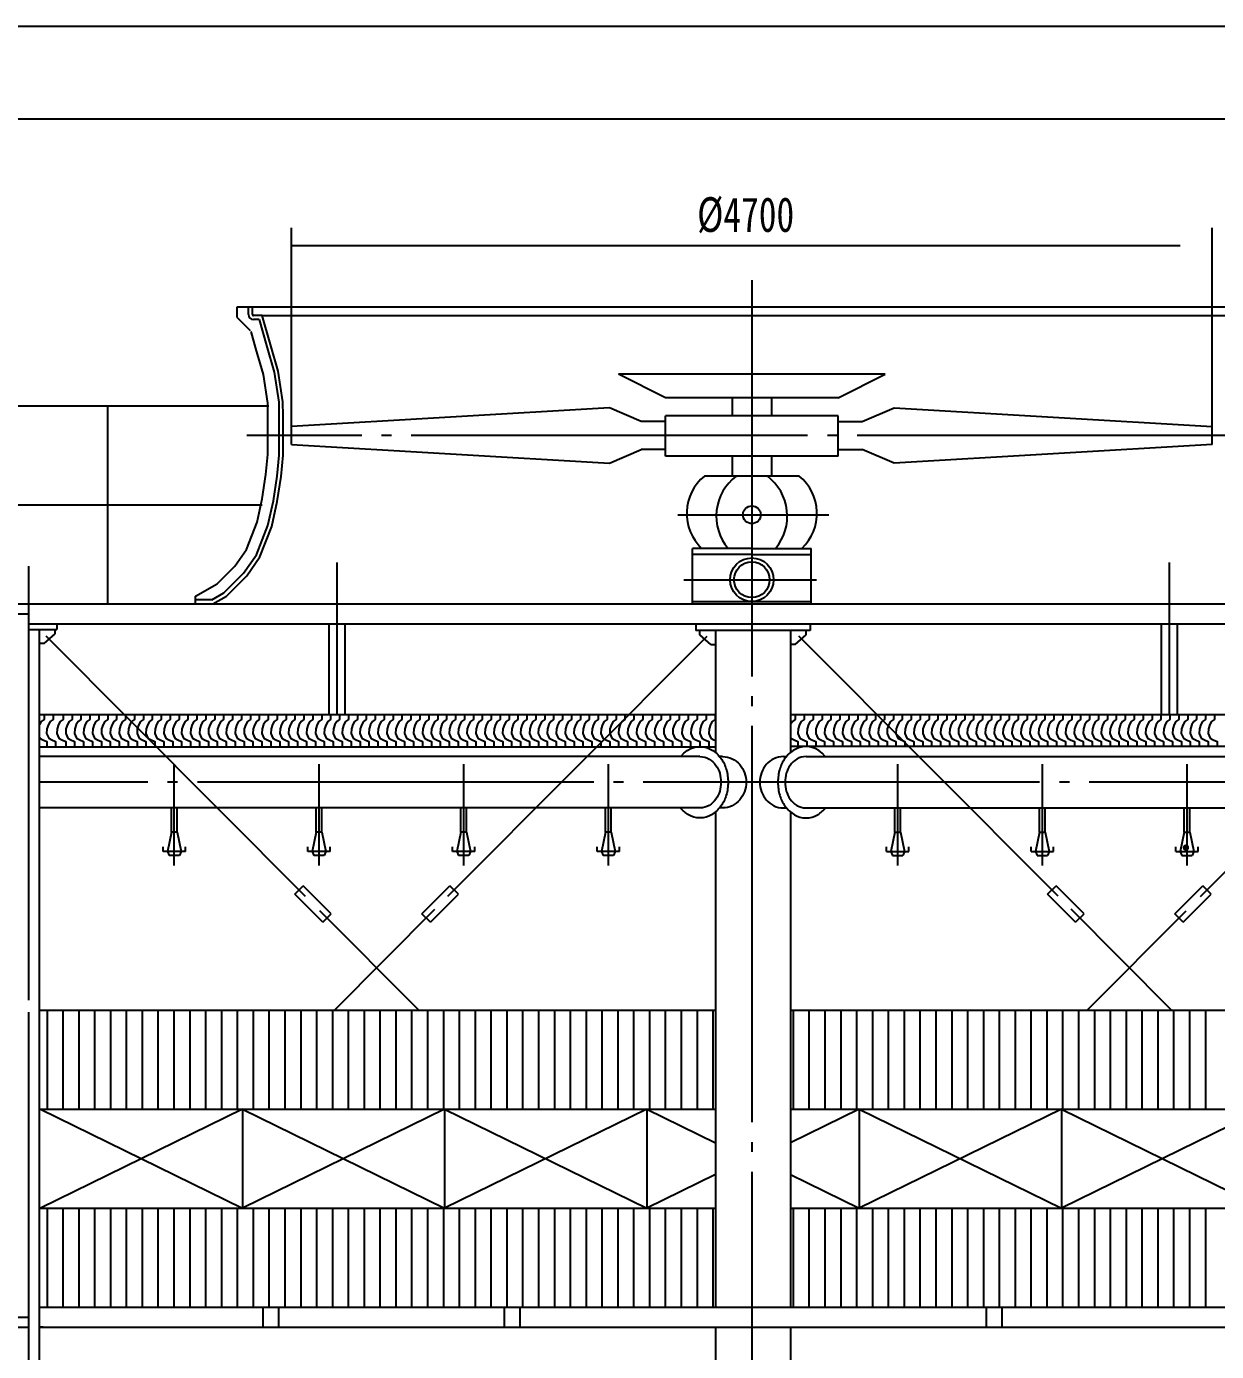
# Model space of a CAD drawing. Extents: x 49189 to 130763, y 0 to 27754.
# Drawn here: x 102173 to 108178, y 21067 to 27754 of the extents above; entities that cross this region are included whole.
import ezdxf

# ---------------------------------------------------------------- set-up
doc = ezdxf.new("R2010")
doc.units = 0
doc.header["$LTSCALE"] = 100
doc.header["$MEASUREMENT"] = 0
doc.linetypes.add('S', pattern=[18, 15, -1, 0, -1, 0, -1])
doc.linetypes.add('Z', pattern=[22.5, 20, -1, 0.5, -1])
for name, color, linetype in [('2', 2, 'CONTINUOUS'), ('4', 1, 'Z'), ('5', 4, 'S'), ('6', 3, 'CONTINUOUS')]:
    doc.layers.add(name, color=color, linetype=linetype)
doc.styles.add('1', font='txt', dxfattribs={"width": 0.75})

# ---------------------------------------------------------------- blocks, each defined once
blk = doc.blocks.new('ARROW')
at = {"layer": '6'}
blk.add_lwpolyline([(0, 0, 0, 0.2, 0), (-1, 0, 0, 0, 0), (-2, 0, 0, 0, 0)], format="xyseb", dxfattribs=at)

msp = doc.modelspace()

# ---------------------------------------------------------------- linework, layer by layer
at = {"layer": '2', "color": 0}
for p, q in [((130295.8, 27286.9), (92636.1, 27286.9)), ((103236.8, 26339.9), (108429.8, 26339.9)), ((103236.8, 26284.9), (103236.8, 26339.9)), ((103236.8, 26284.9), (103301.9, 26219.5)), ((103293.8, 26299.9), (103293.8, 26339.9)), ((103313.8, 26299.9), (103313.8, 26339.9)), ((103363.3, 26294.9), (103318.8, 26294.9)), ((103363.3, 26294.9), (108303.3, 26294.9)), ((103347.4, 26274.9), (103318.8, 26274.9)), ((106505.8, 25999.9), (105160.8, 25999.9)), ((105398.4, 25879.9), (105160.8, 25999.9)), ((106268.2, 25879.9), (106505.8, 25999.9)), ((94883.3, 25839.9), (102183.3, 25839.9)), ((102183.3, 25839.9), (103396.7, 25839.9)), ((102583.3, 24839.9), (102583.3, 25839.9)), ((105115.6, 25829.9), (103511.1, 25734.9)), ((105275.7, 25759.9), (105115.6, 25829.9)), ((106268.2, 25879.9), (105398.4, 25879.9)), ((105733.3, 25879.9), (105733.3, 25789.9)), ((105933.3, 25879.9), (105933.3, 25789.9)), ((106390.9, 25759.9), (106551, 25829.9)), ((106551, 25829.9), (108155.5, 25734.9)), ((105398.4, 25759.9), (105275.7, 25759.9)), ((106268.2, 25789.9), (105398.4, 25789.9)), ((105398.4, 25584.9), (105398.4, 25789.9)), ((106268.2, 25584.9), (106268.2, 25789.9)), ((106268.2, 25759.9), (106390.9, 25759.9)), ((103511.1, 25644.9), (103511.1, 25734.9)), ((108155.5, 25644.9), (108155.5, 25734.9)), ((103511.1, 25644.9), (105115.6, 25549.9)), ((105115.6, 25549.9), (105275.7, 25619.9)), ((105398.4, 25619.9), (105275.7, 25619.9)), ((106268.2, 25619.9), (106390.9, 25619.9)), ((106551, 25549.9), (106390.9, 25619.9)), ((108155.5, 25644.9), (106551, 25549.9)), ((106268.2, 25584.9), (105398.4, 25584.9)), ((105733.3, 25584.9), (105733.3, 25484.9)), ((105933.3, 25584.9), (105933.3, 25484.9)), ((106072.9, 25484.9), (105593.7, 25484.9)), ((94883.3, 25339.9), (102183.3, 25339.9)), ((102183.3, 25339.9), (103362.2, 25339.9)), ((105833.3, 25119.9), (105533.3, 25119.9)), ((105533.3, 24839.9), (105533.3, 25119.9)), ((105833.3, 25089.9), (105533.3, 25089.9)), ((105833.3, 25119.9), (106133.3, 25119.9)), ((105833.3, 25089.9), (106133.3, 25089.9)), ((106133.3, 24839.9), (106133.3, 25119.9)), ((103026.1, 24839.9), (103026.1, 24879)), ((94493.8, 24839.9), (102183.3, 24839.9)), ((94809.3, 24839.9), (102183.3, 24839.9)), ((102183.3, 24839.9), (109573.3, 24839.9)), ((103108, 24859.9), (103026.1, 24859.9)), ((105533.3, 24851.9), (106133.3, 24851.9)), ((94973.3, 24789.9), (102183.3, 24789.9)), ((102183.3, 24739.9), (109543.3, 24739.9)), ((102183.3, 24709.9), (102327.1, 24709.9)), ((102237.3, 24709.9), (102237.3, 19029.6)), ((102261.9, 24639.9), (102317.3, 24688.7)), ((103581.3, 23363.5), (102272.4, 24677.6)), ((102317.3, 24688.7), (102317.3, 24709.9)), ((102327.1, 24739.9), (102327.1, 24709.9)), ((103699.3, 24739.9), (103699.3, 24279.4)), ((103779.3, 24739.9), (103779.3, 24279.4)), ((104299.7, 23364.9), (105607.2, 24677.6)), ((105550.8, 24739.9), (105550.8, 24704.9)), ((106127.8, 24704.9), (105550.8, 24704.9)), ((105570.8, 24683.7), (105570.8, 24704.9)), ((105626.2, 24634.9), (105570.8, 24683.7)), ((105650.8, 24704.9), (105650.8, 24089.6)), ((106027.8, 24704.9), (106027.8, 24089.6)), ((106052.3, 24634.9), (106107.8, 24683.7)), ((107378.8, 23364.9), (106071.3, 24677.6)), ((106107.8, 24683.7), (106107.8, 24704.9)), ((106127.8, 24739.9), (106127.8, 24704.9)), ((107899.3, 24739.9), (107899.3, 24279.4)), ((107979.3, 24739.9), (107979.3, 24279.4)), ((108097.2, 23363.5), (109406.1, 24677.6)), ((102261.9, 24639.9), (102237.3, 24639.9)), ((105626.2, 24634.9), (105650.8, 24634.9)), ((106052.3, 24634.9), (106027.8, 24634.9)), ((105650.8, 24279.4), (102243.3, 24279.4)), ((109435.3, 24279.4), (106027.8, 24279.4)), ((102243.3, 24119.2), (105650.8, 24119.2)), ((109374.1, 24119.4), (106027.8, 24119.4)), ((105571.7, 24069.4), (102243.3, 24069.4)), ((105685.9, 24069.4), (105670.9, 24069.4)), ((105992.6, 24069.4), (106007.6, 24069.4)), ((106106.8, 24069.4), (109435.3, 24069.4)), ((105571.7, 23810.4), (102243.3, 23810.4)), ((102905.3, 23688.3), (102905.3, 23810.4)), ((102933.3, 23688.3), (102933.3, 23810.4)), ((103635.3, 23688.3), (103635.3, 23810.4)), ((103663.3, 23688.3), (103663.3, 23810.4)), ((104365.3, 23688.3), (104365.3, 23810.4)), ((104393.3, 23688.3), (104393.3, 23810.4)), ((105095.3, 23688.3), (105095.3, 23810.4)), ((105123.3, 23688.3), (105123.3, 23810.4)), ((105685.9, 23810.4), (105670.9, 23810.4)), ((105992.6, 23810.4), (106007.6, 23810.4)), ((106106.8, 23810.4), (109435.3, 23810.4)), ((106555.3, 23688.3), (106555.3, 23810.4)), ((106583.3, 23688.3), (106583.3, 23810.4)), ((107285.3, 23688.3), (107285.3, 23810.4)), ((107313.3, 23688.3), (107313.3, 23810.4)), ((108015.3, 23688.3), (108015.3, 23810.4)), ((108043.3, 23688.3), (108043.3, 23810.4)), ((105650.8, 23790.1), (105650.8, 21289.9)), ((106027.8, 23790.1), (106027.8, 21289.9)), ((102905.3, 23688.3), (102884.3, 23590.4)), ((102933.3, 23688.3), (102905.3, 23688.3)), ((102933.3, 23688.3), (102954.3, 23590.4)), ((103635.3, 23688.3), (103614.3, 23590.4)), ((103663.3, 23688.3), (103635.3, 23688.3)), ((103663.3, 23688.3), (103684.3, 23590.4)), ((104365.3, 23688.3), (104344.3, 23590.4)), ((104393.3, 23688.3), (104365.3, 23688.3)), ((104393.3, 23688.3), (104414.3, 23590.4)), ((105095.3, 23688.3), (105074.3, 23590.4)), ((105123.3, 23688.3), (105095.3, 23688.3)), ((105123.3, 23688.3), (105144.3, 23590.4)), ((106555.3, 23688.3), (106534.3, 23590.4)), ((106555.3, 23688.3), (106583.3, 23688.3)), ((106583.3, 23688.3), (106604.3, 23590.4)), ((107285.3, 23688.3), (107264.3, 23590.4)), ((107285.3, 23688.3), (107313.3, 23688.3)), ((107313.3, 23688.3), (107334.3, 23590.4)), ((108015.3, 23688.3), (107994.3, 23590.4)), ((108015.3, 23688.3), (108043.3, 23688.3)), ((108043.3, 23688.3), (108064.3, 23590.4)), ((102863.3, 23590.4), (102863.3, 23614.4)), ((102975.2, 23590.4), (102975.2, 23614.4)), ((103593.3, 23590.4), (103593.3, 23614.4)), ((103705.2, 23590.4), (103705.2, 23614.4)), ((104323.3, 23590.4), (104323.3, 23614.4)), ((104435.2, 23590.4), (104435.2, 23614.4)), ((105053.3, 23590.4), (105053.3, 23614.4)), ((105165.2, 23590.4), (105165.2, 23614.4)), ((106513.3, 23590.4), (106513.3, 23614.4)), ((106625.2, 23590.4), (106625.2, 23614.4)), ((107243.3, 23590.4), (107243.3, 23614.4)), ((107355.2, 23590.4), (107355.2, 23614.4)), ((107973.3, 23590.4), (107973.3, 23614.4)), ((108085.2, 23590.4), (108085.2, 23614.4)), ((102975.2, 23590.4), (102863.3, 23590.4)), ((102884.3, 23590.4), (102892.7, 23569.4)), ((102945.9, 23569.4), (102892.7, 23569.4)), ((102954.3, 23590.4), (102945.9, 23569.4)), ((103705.2, 23590.4), (103593.3, 23590.4)), ((103614.3, 23590.4), (103622.7, 23569.4)), ((103675.9, 23569.4), (103622.7, 23569.4)), ((103684.3, 23590.4), (103675.9, 23569.4)), ((104435.2, 23590.4), (104323.3, 23590.4)), ((104344.3, 23590.4), (104352.7, 23569.4)), ((104405.9, 23569.4), (104352.7, 23569.4)), ((104414.3, 23590.4), (104405.9, 23569.4)), ((105165.2, 23590.4), (105053.3, 23590.4)), ((105074.3, 23590.4), (105082.7, 23569.4)), ((105135.9, 23569.4), (105082.7, 23569.4)), ((105144.3, 23590.4), (105135.9, 23569.4)), ((106513.3, 23590.4), (106625.2, 23590.4)), ((106534.3, 23590.4), (106542.7, 23569.4)), ((106542.7, 23569.4), (106595.9, 23569.4)), ((106604.3, 23590.4), (106595.9, 23569.4)), ((107243.3, 23590.4), (107355.2, 23590.4)), ((107264.3, 23590.4), (107272.7, 23569.4)), ((107272.7, 23569.4), (107325.9, 23569.4)), ((107334.3, 23590.4), (107325.9, 23569.4)), ((107973.3, 23590.4), (108085.2, 23590.4)), ((107994.3, 23590.4), (108002.7, 23569.4)), ((108002.7, 23569.4), (108055.9, 23569.4)), ((108064.3, 23590.4), (108055.9, 23569.4)), ((103527.2, 23375.3), (103569.7, 23417.7)), ((103710.9, 23276), (103569.7, 23417.7)), ((104168.8, 23276), (104309.9, 23417.7)), ((104352.4, 23375.3), (104309.9, 23417.7)), ((107326.1, 23375.3), (107368.6, 23417.7)), ((107509.7, 23276), (107368.6, 23417.7)), ((107967.6, 23276), (108108.8, 23417.7)), ((108151.3, 23375.3), (108108.8, 23417.7)), ((103668.4, 23233.6), (103527.2, 23375.3)), ((104211.3, 23233.6), (104352.4, 23375.3)), ((107467.2, 23233.6), (107326.1, 23375.3)), ((108010.1, 23233.6), (108151.3, 23375.3)), ((104152.6, 22789.9), (103653.8, 23290.7)), ((103668.4, 23233.6), (103710.9, 23276)), ((103727.1, 22789.9), (104234.3, 23299.2)), ((104211.3, 23233.6), (104168.8, 23276)), ((107951.5, 22789.9), (107444.2, 23299.2)), ((107467.2, 23233.6), (107509.7, 23276)), ((107525.9, 22789.9), (108024.7, 23290.7)), ((108010.1, 23233.6), (107967.6, 23276)), ((102243.3, 22789.9), (105650.8, 22789.9)), ((106027.8, 22789.9), (109435.3, 22789.9)), ((102243.3, 22289.9), (105650.8, 22289.9)), ((103263.3, 22289.9), (103263.3, 21789.9)), ((104283.3, 22289.9), (104283.3, 21789.9)), ((105303.3, 22289.9), (105303.3, 21789.9)), ((106027.8, 22289.9), (109435.3, 22289.9)), ((106375.3, 22289.9), (106375.3, 21789.9)), ((107395.3, 22289.9), (107395.3, 21789.9)), ((102243.3, 21789.9), (105650.8, 21789.9)), ((106027.8, 21789.9), (109435.3, 21789.9)), ((102243.3, 21289.9), (109435.3, 21289.9)), ((103365.3, 21289.9), (103365.3, 21189.9)), ((103445.3, 21289.9), (103445.3, 21189.9)), ((104583.3, 21289.9), (104583.3, 21189.9)), ((104663.3, 21289.9), (104663.3, 21189.9)), ((107015.3, 21289.9), (107015.3, 21189.9)), ((107095.3, 21289.9), (107095.3, 21189.9)), ((94973.3, 21239.9), (102183.3, 21239.9)), ((94809.3, 21189.9), (102183.3, 21189.9)), ((102257.3, 21189.9), (102237.3, 21189.9)), ((102243.3, 21189.9), (109435.3, 21189.9)), ((105650.8, 21189.9), (105650.8, 19554.4)), ((106027.8, 21189.9), (106027.8, 18794.7))]:
    msp.add_line(p, q, dxfattribs=at)
for points in [[(103113.3, 24839.9), (103181.9, 24878.9), (103284.4, 24981.6), (103351.1, 25077.5), (103410.5, 25230.6), (103438.9, 25356.6), (103457.8, 25482.7), (103468.3, 25589.9), (103468.3, 25789.9), (103467.5, 25860.1), (103443.8, 26013.9), (103405.3, 26150), (103363.3, 26294.9)], [(103108, 24859.9), (103169.7, 24895), (103269, 24994.5), (103333.4, 25086.9), (103391.3, 25236.4), (103419.2, 25360.3), (103438, 25485.2), (103448.3, 25590.9), (103448.3, 25789.8), (103447.5, 25858.4), (103424.2, 26009.7), (103386.1, 26144.5), (103348.3, 26274.9)], [(103026.1, 24879), (103134.8, 24940.7), (103225.1, 25031.2), (103282.7, 25113.9), (103336.7, 25253.1), (103363.2, 25370.8), (103381.4, 25492.2), (103391.3, 25593.7), (103391.3, 25789.5), (103390.6, 25853.8), (103368.4, 25997.5), (103331.3, 26128.8), (103306.3, 26215.1)]]:
    msp.add_lwpolyline(points, dxfattribs=at)
for points in [[(105475.9, 24069.4, -0.393753), (105630.4, 24104, -0.106756), (105677.5, 24060.7, -0.082828), (105704.2, 24005.4, -0.071352), (105713.6, 23939.9, -0.071352), (105704.2, 23874.3, -0.082828), (105677.5, 23819.1, -0.106756), (105630.4, 23775.8, -0.133256), (105571.7, 23759.9, -0.133256), (105513.1, 23775.8, -0.088522), (105472.5, 23810.4, -0.026915)], [(106202.6, 24069.4, 0.393753), (106048.1, 24104, 0.106756), (106001, 24060.7, 0.082828), (105974.3, 24005.4, 0.071352), (105964.9, 23939.9, 0.071352), (105974.3, 23874.3, 0.082828), (106001, 23819.1, 0.106756), (106048.1, 23775.8, 0.133256), (106106.8, 23759.9, 0.133256), (106165.5, 23775.8, 0.088522), (106206, 23810.4, 0.026915)], [(105563.6, 24069.4), (105563.6, 24069.4, -0.030789)], [(105571.7, 24069.4, -0.133682), (105617.4, 24056.9, -0.10679), (105652.2, 24024.9, -0.082633), (105671.2, 23985.4, -0.071092), (105677.7, 23939.9, -0.071092), (105671.2, 23894.4, -0.082633), (105652.2, 23854.9, -0.10679), (105617.4, 23822.8, -0.133682), (105571.7, 23810.4, -0.133682)], [(105685.9, 24069.4, -0.112284), (105733.3, 24058.6, -0.103175), (105772.3, 24028.8, -0.092459), (105796.3, 23987.6, -0.086087), (105804.6, 23939.9, -0.086087), (105796.3, 23892.1, -0.092459), (105772.3, 23851, -0.103175), (105733.3, 23821.1, -0.112284), (105685.9, 23810.4, -0.112284)], [(105992.6, 24069.4, 0.112284), (105945.2, 24058.6, 0.103175), (105906.2, 24028.8, 0.092459), (105882.2, 23987.6, 0.086087), (105874, 23939.9, 0.086087), (105882.2, 23892.1, 0.092459), (105906.2, 23851, 0.103175), (105945.2, 23821.1, 0.112284), (105992.6, 23810.4, 0.112284)], [(106106.8, 24069.4, 0.133682), (106061.1, 24056.9, 0.10679), (106026.3, 24024.9, 0.082633), (106007.3, 23985.4, 0.071092), (106000.8, 23939.9, 0.071092), (106007.3, 23894.4, 0.082633), (106026.3, 23854.9, 0.10679), (106061.1, 23822.8, 0.133682), (106106.8, 23810.4, 0.133682)]]:
    msp.add_lwpolyline(points, format="xyb", dxfattribs=at)
for centre, radius in [((105833.3, 25289.9), 45), ((105833.3, 24961.9), 110), ((105833.3, 24961.9), 90)]:
    msp.add_circle(centre, radius, dxfattribs=at)
for centre, radius, start, end in [((103318.8, 26299.9), 25, 180, 270), ((103318.8, 26299.9), 5, 180, 270), ((105748.4, 25296.4), 243.8, 129.35976, 226.35612), ((105908.1, 25282.6), 253.9, 127.1674, 219.83731), ((105758.4, 25282.6), 253.9, 320.16269, 52.8326), ((105918.2, 25296.4), 243.8, 313.64388, 50.64024)]:
    msp.add_arc(centre, radius, start, end, dxfattribs=at)
at = {"layer": '4', "color": 0}
for p, q in [((105833.3, 26473.8), (105833.3, 15876)), ((108364.7, 25689.9), (103285.3, 25689.9)), ((105459.9, 25289.9), (106222.5, 25289.9)), ((102183.3, 25030), (102183.3, 15876)), ((103739.3, 25049), (103739.3, 24279.4)), ((107939.3, 25049), (107939.3, 24279.4)), ((105490, 24961.9), (106160.3, 24961.9)), ((102183.3, 24839.9), (102183.3, 15876)), ((102919.3, 23520.4), (102919.3, 24031.4)), ((103649.3, 23520.4), (103649.3, 24031.4)), ((104379.3, 23520.4), (104379.3, 24031.4)), ((105109.3, 23520.4), (105109.3, 24031.4)), ((106569.3, 23520.4), (106569.3, 24031.4)), ((107299.3, 23520.4), (107299.3, 24031.4)), ((108029.3, 23520.4), (108029.3, 24031.4)), ((109535.6, 23939.9), (102243.3, 23939.9))]:
    msp.add_line(p, q, dxfattribs=at)
at = {"layer": '5', "color": 0}
for p, q in [((102276.8, 22789.9), (102276.8, 22289.9)), ((102356.8, 22789.9), (102356.8, 22289.9)), ((102436.8, 22789.9), (102436.8, 22289.9)), ((102516.8, 22789.9), (102516.8, 22289.9)), ((102596.8, 22789.9), (102596.8, 22289.9)), ((102676.8, 22789.9), (102676.8, 22289.9)), ((102756.8, 22789.9), (102756.8, 22289.9)), ((102836.8, 22789.9), (102836.8, 22289.9)), ((102916.8, 22789.9), (102916.8, 22289.9)), ((102996.8, 22789.9), (102996.8, 22289.9)), ((103076.8, 22789.9), (103076.8, 22289.9)), ((103156.8, 22789.9), (103156.8, 22289.9)), ((103236.8, 22789.9), (103236.8, 22289.9)), ((103316.8, 22789.9), (103316.8, 22289.9)), ((103396.8, 22789.9), (103396.8, 22289.9)), ((103476.8, 22789.9), (103476.8, 22289.9)), ((103556.8, 22789.9), (103556.8, 22289.9)), ((103636.8, 22789.9), (103636.8, 22289.9)), ((103716.8, 22789.9), (103716.8, 22289.9)), ((103796.8, 22789.9), (103796.8, 22289.9)), ((103876.8, 22789.9), (103876.8, 22289.9)), ((103956.8, 22789.9), (103956.8, 22289.9)), ((104036.8, 22789.9), (104036.8, 22289.9)), ((104116.8, 22789.9), (104116.8, 22289.9)), ((104196.8, 22789.9), (104196.8, 22289.9)), ((104276.8, 22789.9), (104276.8, 22289.9)), ((104356.8, 22789.9), (104356.8, 22289.9)), ((104436.8, 22789.9), (104436.8, 22289.9)), ((104516.8, 22789.9), (104516.8, 22289.9)), ((104596.8, 22789.9), (104596.8, 22289.9)), ((104676.8, 22789.9), (104676.8, 22289.9)), ((104756.8, 22789.9), (104756.8, 22289.9)), ((104836.8, 22789.9), (104836.8, 22289.9)), ((104916.8, 22789.9), (104916.8, 22289.9)), ((104996.8, 22789.9), (104996.8, 22289.9)), ((105076.8, 22789.9), (105076.8, 22289.9)), ((105156.8, 22789.9), (105156.8, 22289.9)), ((105236.8, 22789.9), (105236.8, 22289.9)), ((105316.8, 22789.9), (105316.8, 22289.9)), ((105396.8, 22789.9), (105396.8, 22289.9)), ((105476.8, 22789.9), (105476.8, 22289.9)), ((105556.8, 22789.9), (105556.8, 22289.9)), ((105636.8, 22789.9), (105636.8, 22289.9)), ((106041.8, 22789.9), (106041.8, 22289.9)), ((106121.8, 22789.9), (106121.8, 22289.9)), ((106201.8, 22789.9), (106201.8, 22289.9)), ((106281.8, 22789.9), (106281.8, 22289.9)), ((106361.8, 22789.9), (106361.8, 22289.9)), ((106441.8, 22789.9), (106441.8, 22289.9)), ((106521.8, 22789.9), (106521.8, 22289.9)), ((106601.8, 22789.9), (106601.8, 22289.9)), ((106681.8, 22789.9), (106681.8, 22289.9)), ((106761.8, 22789.9), (106761.8, 22289.9)), ((106841.8, 22789.9), (106841.8, 22289.9)), ((106921.8, 22789.9), (106921.8, 22289.9)), ((107001.8, 22789.9), (107001.8, 22289.9)), ((107081.8, 22789.9), (107081.8, 22289.9)), ((107161.8, 22789.9), (107161.8, 22289.9)), ((107241.8, 22789.9), (107241.8, 22289.9)), ((107321.8, 22789.9), (107321.8, 22289.9)), ((107401.8, 22789.9), (107401.8, 22289.9)), ((107481.8, 22789.9), (107481.8, 22289.9)), ((107561.8, 22789.9), (107561.8, 22289.9)), ((107641.8, 22789.9), (107641.8, 22289.9)), ((107721.8, 22789.9), (107721.8, 22289.9)), ((107801.8, 22789.9), (107801.8, 22289.9)), ((107881.8, 22789.9), (107881.8, 22289.9)), ((107961.8, 22789.9), (107961.8, 22289.9)), ((108041.8, 22789.9), (108041.8, 22289.9)), ((108121.8, 22789.9), (108121.8, 22289.9)), ((103263.3, 22289.9), (102243.3, 21789.9)), ((102243.3, 22289.9), (103263.3, 21789.9)), ((103263.3, 22289.9), (104283.3, 21789.9)), ((104283.3, 22289.9), (103263.3, 21789.9)), ((104283.3, 22289.9), (105303.3, 21789.9)), ((105303.3, 22289.9), (104283.3, 21789.9)), ((105303.3, 22289.9), (105650.8, 22119.6)), ((106375.3, 22289.9), (106027.8, 22119.6)), ((106375.3, 22289.9), (107395.3, 21789.9)), ((107395.3, 22289.9), (106375.3, 21789.9)), ((107395.3, 22289.9), (108415.3, 21789.9)), ((108415.3, 22289.9), (107395.3, 21789.9)), ((105650.8, 21960.3), (105303.3, 21789.9)), ((106027.8, 21960.3), (106375.3, 21789.9)), ((102276.8, 21789.9), (102276.8, 21289.9)), ((102356.8, 21789.9), (102356.8, 21289.9)), ((102436.8, 21789.9), (102436.8, 21289.9)), ((102516.8, 21789.9), (102516.8, 21289.9)), ((102596.8, 21789.9), (102596.8, 21289.9)), ((102676.8, 21789.9), (102676.8, 21289.9)), ((102756.8, 21789.9), (102756.8, 21289.9)), ((102836.8, 21789.9), (102836.8, 21289.9)), ((102916.8, 21789.9), (102916.8, 21289.9)), ((102996.8, 21789.9), (102996.8, 21289.9)), ((103076.8, 21789.9), (103076.8, 21289.9)), ((103156.8, 21789.9), (103156.8, 21289.9)), ((103236.8, 21789.9), (103236.8, 21289.9)), ((103316.8, 21789.9), (103316.8, 21289.9)), ((103396.8, 21789.9), (103396.8, 21289.9)), ((103476.8, 21789.9), (103476.8, 21289.9)), ((103556.8, 21789.9), (103556.8, 21289.9)), ((103636.8, 21789.9), (103636.8, 21289.9)), ((103716.8, 21789.9), (103716.8, 21289.9)), ((103796.8, 21789.9), (103796.8, 21289.9)), ((103876.8, 21789.9), (103876.8, 21289.9)), ((103956.8, 21789.9), (103956.8, 21289.9)), ((104036.8, 21789.9), (104036.8, 21289.9)), ((104116.8, 21789.9), (104116.8, 21289.9)), ((104196.8, 21789.9), (104196.8, 21289.9)), ((104276.8, 21789.9), (104276.8, 21289.9)), ((104356.8, 21789.9), (104356.8, 21289.9)), ((104436.8, 21789.9), (104436.8, 21289.9)), ((104516.8, 21789.9), (104516.8, 21289.9)), ((104596.8, 21789.9), (104596.8, 21289.9)), ((104676.8, 21789.9), (104676.8, 21289.9)), ((104756.8, 21789.9), (104756.8, 21289.9)), ((104836.8, 21789.9), (104836.8, 21289.9)), ((104916.8, 21789.9), (104916.8, 21289.9)), ((104996.8, 21789.9), (104996.8, 21289.9)), ((105076.8, 21789.9), (105076.8, 21289.9)), ((105156.8, 21789.9), (105156.8, 21289.9)), ((105236.8, 21789.9), (105236.8, 21289.9)), ((105316.8, 21789.9), (105316.8, 21289.9)), ((105396.8, 21789.9), (105396.8, 21289.9)), ((105476.8, 21789.9), (105476.8, 21289.9)), ((105556.8, 21789.9), (105556.8, 21289.9)), ((105636.8, 21789.9), (105636.8, 21289.9)), ((106041.8, 21789.9), (106041.8, 21289.9)), ((106121.8, 21789.9), (106121.8, 21289.9)), ((106201.8, 21789.9), (106201.8, 21289.9)), ((106281.8, 21789.9), (106281.8, 21289.9)), ((106361.8, 21789.9), (106361.8, 21289.9)), ((106441.8, 21789.9), (106441.8, 21289.9)), ((106521.8, 21789.9), (106521.8, 21289.9)), ((106601.8, 21789.9), (106601.8, 21289.9)), ((106681.8, 21789.9), (106681.8, 21289.9)), ((106761.8, 21789.9), (106761.8, 21289.9)), ((106841.8, 21789.9), (106841.8, 21289.9)), ((106921.8, 21789.9), (106921.8, 21289.9)), ((107001.8, 21789.9), (107001.8, 21289.9)), ((107081.8, 21789.9), (107081.8, 21289.9)), ((107161.8, 21789.9), (107161.8, 21289.9)), ((107241.8, 21789.9), (107241.8, 21289.9)), ((107321.8, 21789.9), (107321.8, 21289.9)), ((107401.8, 21789.9), (107401.8, 21289.9)), ((107481.8, 21789.9), (107481.8, 21289.9)), ((107561.8, 21789.9), (107561.8, 21289.9)), ((107641.8, 21789.9), (107641.8, 21289.9)), ((107721.8, 21789.9), (107721.8, 21289.9)), ((107801.8, 21789.9), (107801.8, 21289.9)), ((107881.8, 21789.9), (107881.8, 21289.9)), ((107961.8, 21789.9), (107961.8, 21289.9)), ((108041.8, 21789.9), (108041.8, 21289.9)), ((108121.8, 21789.9), (108121.8, 21289.9))]:
    msp.add_line(p, q, dxfattribs=at)
at = {"layer": '6', "color": 0}
for p, q in [((130763.1, 27754.2), (91468, 27754.2)), ((103511.1, 25734.9), (103511.1, 26738.7)), ((108155.5, 25734.9), (108155.5, 26738.7)), ((107995.5, 26647.7), (103511.1, 26647.7))]:
    msp.add_line(p, q, dxfattribs=at)
for points in [[(102262.1, 24279.2), (102262.1, 24256.8), (102247.5, 24246.2), (102238.8, 24232), (102237.3, 24227.2)], [(102307.1, 24279.2), (102307.1, 24256.8), (102292.5, 24246.2), (102283.8, 24232), (102276.5, 24209), (102275.1, 24186), (102285.3, 24163), (102301.3, 24154.2), (102320.2, 24145.3), (102320.2, 24119.2)], [(102358.1, 24279.2), (102358.1, 24256.8), (102343.5, 24246.2), (102334.8, 24232), (102327.5, 24209), (102326, 24186), (102336.2, 24163), (102352.3, 24154.2), (102371.2, 24145.3), (102371.2, 24119.2)], [(102403.1, 24279.2), (102403.1, 24256.8), (102388.5, 24246.2), (102379.8, 24232), (102372.5, 24209), (102371, 24186), (102381.2, 24163), (102397.3, 24154.2), (102416.2, 24145.3), (102416.2, 24119.2)], [(102448.1, 24279.2), (102448.1, 24256.8), (102433.5, 24246.2), (102424.8, 24232), (102417.5, 24209), (102416, 24186), (102426.2, 24163), (102442.3, 24154.2), (102461.2, 24145.3), (102461.2, 24119.2)], [(102493.1, 24279.2), (102493.1, 24256.8), (102478.5, 24246.2), (102469.8, 24232), (102462.5, 24209), (102461, 24186), (102471.2, 24163), (102487.3, 24154.2), (102506.2, 24145.3), (102506.2, 24119.2)], [(102538.1, 24279.2), (102538.1, 24256.8), (102523.5, 24246.2), (102514.8, 24232), (102507.5, 24209), (102506, 24186), (102516.2, 24163), (102532.3, 24154.2), (102551.2, 24145.3), (102551.2, 24119.2)], [(102583.1, 24279.2), (102583.1, 24256.8), (102568.5, 24246.2), (102559.8, 24232), (102552.5, 24209), (102551, 24186), (102561.2, 24163), (102577.3, 24154.2), (102596.2, 24145.3), (102596.2, 24119.2)], [(102628.1, 24279.2), (102628.1, 24256.8), (102613.5, 24246.2), (102604.8, 24232), (102597.5, 24209), (102596, 24186), (102606.2, 24163), (102622.3, 24154.2), (102641.2, 24145.3), (102641.2, 24119.2)], [(102673.1, 24279.2), (102673.1, 24256.8), (102658.5, 24246.2), (102649.8, 24232), (102642.5, 24209), (102641, 24186), (102651.2, 24163), (102667.3, 24154.2), (102686.2, 24145.3), (102686.2, 24119.2)], [(102718.1, 24279.2), (102718.1, 24256.8), (102703.5, 24246.2), (102694.8, 24232), (102687.5, 24209), (102686, 24186), (102696.2, 24163), (102712.3, 24154.2), (102731.2, 24145.3), (102731.2, 24119.2)], [(102763.1, 24279.2), (102763.1, 24256.8), (102748.5, 24246.2), (102739.8, 24232), (102732.5, 24209), (102731, 24186), (102741.2, 24163), (102757.3, 24154.2), (102776.2, 24145.3), (102776.2, 24119.2)], [(102808.1, 24279.2), (102808.1, 24256.8), (102793.5, 24246.2), (102784.8, 24232), (102777.5, 24209), (102776, 24186), (102786.2, 24163), (102802.3, 24154.2), (102821.2, 24145.3), (102821.2, 24119.2)], [(102853.1, 24279.2), (102853.1, 24256.8), (102838.5, 24246.2), (102829.8, 24232), (102822.5, 24209), (102821, 24186), (102831.2, 24163), (102847.3, 24154.2), (102866.2, 24145.3), (102866.2, 24119.2)], [(102898.1, 24279.2), (102898.1, 24256.8), (102883.5, 24246.2), (102874.8, 24232), (102867.5, 24209), (102866, 24186), (102876.2, 24163), (102892.3, 24154.2), (102911.2, 24145.3), (102911.2, 24119.2)], [(102943.1, 24279.2), (102943.1, 24256.8), (102928.5, 24246.2), (102919.8, 24232), (102912.5, 24209), (102911, 24186), (102921.2, 24163), (102937.3, 24154.2), (102956.2, 24145.3), (102956.2, 24119.2)], [(102988.1, 24279.2), (102988.1, 24256.8), (102973.5, 24246.2), (102964.8, 24232), (102957.5, 24209), (102956, 24186), (102966.2, 24163), (102982.3, 24154.2), (103001.2, 24145.3), (103001.2, 24119.2)], [(103033.1, 24279.2), (103033.1, 24256.8), (103018.5, 24246.2), (103009.8, 24232), (103002.5, 24209), (103001, 24186), (103011.2, 24163), (103027.3, 24154.2), (103046.2, 24145.3), (103046.2, 24119.2)], [(103078.1, 24279.2), (103078.1, 24256.8), (103063.5, 24246.2), (103054.8, 24232), (103047.5, 24209), (103046, 24186), (103056.2, 24163), (103072.3, 24154.2), (103091.2, 24145.3), (103091.2, 24119.2)], [(103123.1, 24279.2), (103123.1, 24256.8), (103108.5, 24246.2), (103099.8, 24232), (103092.5, 24209), (103091, 24186), (103101.2, 24163), (103117.3, 24154.2), (103136.2, 24145.3), (103136.2, 24119.2)], [(103168.1, 24279.2), (103168.1, 24256.8), (103153.5, 24246.2), (103144.8, 24232), (103137.5, 24209), (103136, 24186), (103146.2, 24163), (103162.3, 24154.2), (103181.2, 24145.3), (103181.2, 24119.2)], [(103213.1, 24279.2), (103213.1, 24256.8), (103198.5, 24246.2), (103189.8, 24232), (103182.5, 24209), (103181, 24186), (103191.2, 24163), (103207.3, 24154.2), (103226.2, 24145.3), (103226.2, 24119.2)], [(103258.1, 24279.2), (103258.1, 24256.8), (103243.5, 24246.2), (103234.8, 24232), (103227.5, 24209), (103226, 24186), (103236.2, 24163), (103252.3, 24154.2), (103271.2, 24145.3), (103271.2, 24119.2)], [(103303.1, 24279.2), (103303.1, 24256.8), (103288.5, 24246.2), (103279.8, 24232), (103272.5, 24209), (103271, 24186), (103281.2, 24163), (103297.3, 24154.2), (103316.2, 24145.3), (103316.2, 24119.2)], [(103348.1, 24279.2), (103348.1, 24256.8), (103333.5, 24246.2), (103324.8, 24232), (103317.5, 24209), (103316, 24186), (103326.2, 24163), (103342.3, 24154.2), (103361.2, 24145.3), (103361.2, 24119.2)], [(103393.1, 24279.2), (103393.1, 24256.8), (103378.5, 24246.2), (103369.8, 24232), (103362.5, 24209), (103361, 24186), (103371.2, 24163), (103387.3, 24154.2), (103406.2, 24145.3), (103406.2, 24119.2)], [(103438.1, 24279.2), (103438.1, 24256.8), (103423.5, 24246.2), (103414.8, 24232), (103407.5, 24209), (103406, 24186), (103416.2, 24163), (103432.3, 24154.2), (103451.2, 24145.3), (103451.2, 24119.2)], [(103483.1, 24279.2), (103483.1, 24256.8), (103468.5, 24246.2), (103459.8, 24232), (103452.5, 24209), (103451, 24186), (103461.2, 24163), (103477.3, 24154.2), (103496.2, 24145.3), (103496.2, 24119.2)], [(103528.1, 24279.2), (103528.1, 24256.8), (103513.5, 24246.2), (103504.8, 24232), (103497.5, 24209), (103496, 24186), (103506.2, 24163), (103522.3, 24154.2), (103541.2, 24145.3), (103541.2, 24119.2)], [(103573.1, 24279.2), (103573.1, 24256.8), (103558.5, 24246.2), (103549.8, 24232), (103542.5, 24209), (103541, 24186), (103551.2, 24163), (103567.3, 24154.2), (103586.2, 24145.3), (103586.2, 24119.2)], [(103618.1, 24279.2), (103618.1, 24256.8), (103603.5, 24246.2), (103594.8, 24232), (103587.5, 24209), (103586, 24186), (103596.2, 24163), (103612.3, 24154.2), (103631.2, 24145.3), (103631.2, 24119.2)], [(103663.1, 24279.2), (103663.1, 24256.8), (103648.5, 24246.2), (103639.8, 24232), (103632.5, 24209), (103631, 24186), (103641.2, 24163), (103657.3, 24154.2), (103676.2, 24145.3), (103676.2, 24119.2)], [(103708.1, 24279.2), (103708.1, 24256.8), (103693.5, 24246.2), (103684.8, 24232), (103677.5, 24209), (103676, 24186), (103686.2, 24163), (103702.3, 24154.2), (103721.2, 24145.3), (103721.2, 24119.2)], [(103753.1, 24279.2), (103753.1, 24256.8), (103738.5, 24246.2), (103729.8, 24232), (103722.5, 24209), (103721, 24186), (103731.2, 24163), (103747.3, 24154.2), (103766.2, 24145.3), (103766.2, 24119.2)], [(103798.1, 24279.2), (103798.1, 24256.8), (103783.5, 24246.2), (103774.8, 24232), (103767.5, 24209), (103766, 24186), (103776.2, 24163), (103792.3, 24154.2), (103811.2, 24145.3), (103811.2, 24119.2)], [(103843.1, 24279.2), (103843.1, 24256.8), (103828.5, 24246.2), (103819.8, 24232), (103812.5, 24209), (103811, 24186), (103821.2, 24163), (103837.3, 24154.2), (103856.2, 24145.3), (103856.2, 24119.2)], [(103888.1, 24279.2), (103888.1, 24256.8), (103873.5, 24246.2), (103864.8, 24232), (103857.5, 24209), (103856, 24186), (103866.2, 24163), (103882.3, 24154.2), (103901.2, 24145.3), (103901.2, 24119.2)], [(103933.1, 24279.2), (103933.1, 24256.8), (103918.5, 24246.2), (103909.8, 24232), (103902.5, 24209), (103901, 24186), (103911.2, 24163), (103927.3, 24154.2), (103946.2, 24145.3), (103946.2, 24119.2)], [(103978.1, 24279.2), (103978.1, 24256.8), (103963.5, 24246.2), (103954.8, 24232), (103947.5, 24209), (103946, 24186), (103956.2, 24163), (103972.3, 24154.2), (103991.2, 24145.3), (103991.2, 24119.2)], [(104023.1, 24279.2), (104023.1, 24256.8), (104008.5, 24246.2), (103999.8, 24232), (103992.5, 24209), (103991, 24186), (104001.2, 24163), (104017.3, 24154.2), (104036.2, 24145.3), (104036.2, 24119.2)], [(104068.1, 24279.2), (104068.1, 24256.8), (104053.5, 24246.2), (104044.8, 24232), (104037.5, 24209), (104036, 24186), (104046.2, 24163), (104062.3, 24154.2), (104081.2, 24145.3), (104081.2, 24119.2)], [(104113.1, 24279.2), (104113.1, 24256.8), (104098.5, 24246.2), (104089.8, 24232), (104082.5, 24209), (104081, 24186), (104091.2, 24163), (104107.3, 24154.2), (104126.2, 24145.3), (104126.2, 24119.2)], [(104158.1, 24279.2), (104158.1, 24256.8), (104143.5, 24246.2), (104134.8, 24232), (104127.5, 24209), (104126, 24186), (104136.2, 24163), (104152.3, 24154.2), (104171.2, 24145.3), (104171.2, 24119.2)], [(104203.1, 24279.2), (104203.1, 24256.8), (104188.5, 24246.2), (104179.8, 24232), (104172.5, 24209), (104171, 24186), (104181.2, 24163), (104197.3, 24154.2), (104216.2, 24145.3), (104216.2, 24119.2)], [(104248.1, 24279.2), (104248.1, 24256.8), (104233.5, 24246.2), (104224.8, 24232), (104217.5, 24209), (104216, 24186), (104226.2, 24163), (104242.3, 24154.2), (104261.2, 24145.3), (104261.2, 24119.2)], [(104293.1, 24279.2), (104293.1, 24256.8), (104278.5, 24246.2), (104269.8, 24232), (104262.5, 24209), (104261, 24186), (104271.2, 24163), (104287.3, 24154.2), (104306.2, 24145.3), (104306.2, 24119.2)], [(104338.1, 24279.2), (104338.1, 24256.8), (104323.5, 24246.2), (104314.8, 24232), (104307.5, 24209), (104306, 24186), (104316.2, 24163), (104332.3, 24154.2), (104351.2, 24145.3), (104351.2, 24119.2)], [(104383.1, 24279.2), (104383.1, 24256.8), (104368.5, 24246.2), (104359.8, 24232), (104352.5, 24209), (104351, 24186), (104361.2, 24163), (104377.3, 24154.2), (104396.2, 24145.3), (104396.2, 24119.2)], [(104428.1, 24279.2), (104428.1, 24256.8), (104413.5, 24246.2), (104404.8, 24232), (104397.5, 24209), (104396, 24186), (104406.2, 24163), (104422.3, 24154.2), (104441.2, 24145.3), (104441.2, 24119.2)], [(104473.1, 24279.2), (104473.1, 24256.8), (104458.5, 24246.2), (104449.8, 24232), (104442.5, 24209), (104441, 24186), (104451.2, 24163), (104467.3, 24154.2), (104486.2, 24145.3), (104486.2, 24119.2)], [(104518.1, 24279.2), (104518.1, 24256.8), (104503.5, 24246.2), (104494.8, 24232), (104487.5, 24209), (104486, 24186), (104496.2, 24163), (104512.3, 24154.2), (104531.2, 24145.3), (104531.2, 24119.2)], [(104563.1, 24279.2), (104563.1, 24256.8), (104548.5, 24246.2), (104539.8, 24232), (104532.5, 24209), (104531, 24186), (104541.2, 24163), (104557.3, 24154.2), (104576.2, 24145.3), (104576.2, 24119.2)], [(104608.1, 24279.2), (104608.1, 24256.8), (104593.5, 24246.2), (104584.8, 24232), (104577.5, 24209), (104576, 24186), (104586.2, 24163), (104602.3, 24154.2), (104621.2, 24145.3), (104621.2, 24119.2)], [(104653.1, 24279.2), (104653.1, 24256.8), (104638.5, 24246.2), (104629.8, 24232), (104622.5, 24209), (104621, 24186), (104631.2, 24163), (104647.3, 24154.2), (104666.2, 24145.3), (104666.2, 24119.2)], [(104698.1, 24279.2), (104698.1, 24256.8), (104683.5, 24246.2), (104674.8, 24232), (104667.5, 24209), (104666, 24186), (104676.2, 24163), (104692.3, 24154.2), (104711.2, 24145.3), (104711.2, 24119.2)], [(104743.1, 24279.2), (104743.1, 24256.8), (104728.5, 24246.2), (104719.8, 24232), (104712.5, 24209), (104711, 24186), (104721.2, 24163), (104737.3, 24154.2), (104756.2, 24145.3), (104756.2, 24119.2)], [(104788.1, 24279.2), (104788.1, 24256.8), (104773.5, 24246.2), (104764.8, 24232), (104757.5, 24209), (104756, 24186), (104766.2, 24163), (104782.3, 24154.2), (104801.2, 24145.3), (104801.2, 24119.2)], [(104833.1, 24279.2), (104833.1, 24256.8), (104818.5, 24246.2), (104809.8, 24232), (104802.5, 24209), (104801, 24186), (104811.2, 24163), (104827.3, 24154.2), (104846.2, 24145.3), (104846.2, 24119.2)], [(104878.1, 24279.2), (104878.1, 24256.8), (104863.5, 24246.2), (104854.8, 24232), (104847.5, 24209), (104846, 24186), (104856.2, 24163), (104872.3, 24154.2), (104891.2, 24145.3), (104891.2, 24119.2)], [(104923.1, 24279.2), (104923.1, 24256.8), (104908.5, 24246.2), (104899.8, 24232), (104892.5, 24209), (104891, 24186), (104901.2, 24163), (104917.3, 24154.2), (104936.2, 24145.3), (104936.2, 24119.2)], [(104968.1, 24279.2), (104968.1, 24256.8), (104953.5, 24246.2), (104944.8, 24232), (104937.5, 24209), (104936, 24186), (104946.2, 24163), (104962.3, 24154.2), (104981.2, 24145.3), (104981.2, 24119.2)], [(105013.1, 24279.2), (105013.1, 24256.8), (104998.5, 24246.2), (104989.8, 24232), (104982.5, 24209), (104981, 24186), (104991.2, 24163), (105007.3, 24154.2), (105026.2, 24145.3), (105026.2, 24119.2)], [(105058.1, 24279.2), (105058.1, 24256.8), (105043.5, 24246.2), (105034.8, 24232), (105027.5, 24209), (105026, 24186), (105036.2, 24163), (105052.3, 24154.2), (105071.2, 24145.3), (105071.2, 24119.2)], [(105103.1, 24279.2), (105103.1, 24256.8), (105088.5, 24246.2), (105079.8, 24232), (105072.5, 24209), (105071, 24186), (105081.2, 24163), (105097.3, 24154.2), (105116.2, 24145.3), (105116.2, 24119.2)], [(105148.1, 24279.2), (105148.1, 24256.8), (105133.5, 24246.2), (105124.8, 24232), (105117.5, 24209), (105116, 24186), (105126.2, 24163), (105142.3, 24154.2), (105161.2, 24145.3), (105161.2, 24119.2)], [(105193.1, 24279.2), (105193.1, 24256.8), (105178.5, 24246.2), (105169.8, 24232), (105162.5, 24209), (105161, 24186), (105171.2, 24163), (105187.3, 24154.2), (105206.2, 24145.3), (105206.2, 24119.2)], [(105238.6, 24279.2), (105238.6, 24256.8), (105224, 24246.2), (105215.3, 24232), (105208, 24209), (105206.5, 24186), (105216.7, 24163), (105232.8, 24154.2), (105251.7, 24145.3), (105251.7, 24119.2)], [(105284.1, 24279.2), (105284.1, 24256.8), (105269.5, 24246.2), (105260.8, 24232), (105253.5, 24209), (105252, 24186), (105262.2, 24163), (105278.3, 24154.2), (105297.2, 24145.3), (105297.2, 24119.2)], [(105329.6, 24279.2), (105329.6, 24256.8), (105315, 24246.2), (105306.3, 24232), (105299, 24209), (105297.5, 24186), (105307.7, 24163), (105323.8, 24154.2), (105342.7, 24145.3), (105342.7, 24119.2)], [(105375.1, 24279.2), (105375.1, 24256.8), (105360.5, 24246.2), (105351.8, 24232), (105344.5, 24209), (105343, 24186), (105353.2, 24163), (105369.3, 24154.2), (105388.2, 24145.3), (105388.2, 24119.2)], [(105420.6, 24279.2), (105420.6, 24256.8), (105406, 24246.2), (105397.3, 24232), (105390, 24209), (105388.5, 24186), (105398.7, 24163), (105414.8, 24154.2), (105433.7, 24145.3), (105433.7, 24119.2)], [(105466.1, 24279.2), (105466.1, 24256.8), (105451.5, 24246.2), (105442.8, 24232), (105435.5, 24209), (105434, 24186), (105444.2, 24163), (105460.3, 24154.2), (105479.2, 24145.3), (105479.2, 24119.2)], [(105511.6, 24279.2), (105511.6, 24256.8), (105497, 24246.2), (105488.3, 24232), (105481, 24209), (105479.5, 24186), (105489.7, 24163), (105505.8, 24154.2), (105524.7, 24145.3), (105524.7, 24119.2)], [(105557.1, 24279.2), (105557.1, 24256.8), (105542.5, 24246.2), (105533.8, 24232), (105526.5, 24209), (105525, 24186), (105535.2, 24163), (105551.3, 24154.2), (105570.2, 24145.3), (105570.2, 24119.2)], [(105602.6, 24279.2), (105602.6, 24256.8), (105588, 24246.2), (105579.3, 24232), (105572, 24209), (105570.5, 24186), (105580.7, 24163), (105596.8, 24154.2), (105615.7, 24145.3), (105615.7, 24119.2)], [(105648.1, 24279.2), (105648.1, 24256.8), (105633.5, 24246.2), (105624.8, 24232), (105617.5, 24209), (105616, 24186), (105626.2, 24163), (105642.3, 24154.2), (105650.8, 24150.2)], [(106052.6, 24279.2), (106052.6, 24256.8), (106038, 24246.2), (106029.3, 24232), (106027.8, 24227.2)], [(106097.6, 24279.2), (106097.6, 24256.8), (106083, 24246.2), (106074.3, 24232), (106067, 24209), (106065.5, 24186), (106075.7, 24163), (106091.8, 24154.2), (106110.7, 24145.3), (106110.7, 24119.2)], [(106142.6, 24279.2), (106142.6, 24256.8), (106128, 24246.2), (106119.3, 24232), (106112, 24209), (106110.5, 24186), (106120.7, 24163), (106136.8, 24154.2), (106155.7, 24145.3), (106155.7, 24119.2)], [(106187.6, 24279.2), (106187.6, 24256.8), (106173, 24246.2), (106164.3, 24232), (106157, 24209), (106155.5, 24186), (106165.7, 24163), (106181.8, 24154.2), (106200.7, 24145.3), (106200.7, 24119.2)], [(106232.6, 24279.2), (106232.6, 24256.8), (106218, 24246.2), (106209.3, 24232), (106202, 24209), (106200.5, 24186), (106210.7, 24163), (106226.8, 24154.2), (106245.7, 24145.3), (106245.7, 24119.2)], [(106277.6, 24279.2), (106277.6, 24256.8), (106263, 24246.2), (106254.3, 24232), (106247, 24209), (106245.5, 24186), (106255.7, 24163), (106271.8, 24154.2), (106290.7, 24145.3), (106290.7, 24119.2)], [(106322.6, 24279.2), (106322.6, 24256.8), (106308, 24246.2), (106299.3, 24232), (106292, 24209), (106290.5, 24186), (106300.7, 24163), (106316.8, 24154.2), (106335.7, 24145.3), (106335.7, 24119.2)], [(106367.6, 24279.2), (106367.6, 24256.8), (106353, 24246.2), (106344.3, 24232), (106337, 24209), (106335.5, 24186), (106345.7, 24163), (106361.8, 24154.2), (106380.7, 24145.3), (106380.7, 24119.2)], [(106412.6, 24279.2), (106412.6, 24256.8), (106398, 24246.2), (106389.3, 24232), (106382, 24209), (106380.5, 24186), (106390.7, 24163), (106406.8, 24154.2), (106425.7, 24145.3), (106425.7, 24119.2)], [(106457.6, 24279.2), (106457.6, 24256.8), (106443, 24246.2), (106434.3, 24232), (106427, 24209), (106425.5, 24186), (106435.7, 24163), (106451.8, 24154.2), (106470.7, 24145.3), (106470.7, 24119.2)], [(106502.6, 24279.2), (106502.6, 24256.8), (106488, 24246.2), (106479.3, 24232), (106472, 24209), (106470.5, 24186), (106480.7, 24163), (106496.8, 24154.2), (106515.7, 24145.3), (106515.7, 24119.2)], [(106547.6, 24279.2), (106547.6, 24256.8), (106533, 24246.2), (106524.3, 24232), (106517, 24209), (106515.5, 24186), (106525.7, 24163), (106541.8, 24154.2), (106560.7, 24145.3), (106560.7, 24119.2)], [(106592.6, 24279.2), (106592.6, 24256.8), (106578, 24246.2), (106569.3, 24232), (106562, 24209), (106560.5, 24186), (106570.7, 24163), (106586.8, 24154.2), (106605.7, 24145.3), (106605.7, 24119.2)], [(106637.6, 24279.2), (106637.6, 24256.8), (106623, 24246.2), (106614.3, 24232), (106607, 24209), (106605.5, 24186), (106615.7, 24163), (106631.8, 24154.2), (106650.7, 24145.3), (106650.7, 24119.2)], [(106682.6, 24279.2), (106682.6, 24256.8), (106668, 24246.2), (106659.3, 24232), (106652, 24209), (106650.5, 24186), (106660.7, 24163), (106676.8, 24154.2), (106695.7, 24145.3), (106695.7, 24119.2)], [(106727.6, 24279.2), (106727.6, 24256.8), (106713, 24246.2), (106704.3, 24232), (106697, 24209), (106695.5, 24186), (106705.7, 24163), (106721.8, 24154.2), (106740.7, 24145.3), (106740.7, 24119.2)], [(106772.6, 24279.2), (106772.6, 24256.8), (106758, 24246.2), (106749.3, 24232), (106742, 24209), (106740.5, 24186), (106750.7, 24163), (106766.8, 24154.2), (106785.7, 24145.3), (106785.7, 24119.2)], [(106817.6, 24279.2), (106817.6, 24256.8), (106803, 24246.2), (106794.3, 24232), (106787, 24209), (106785.5, 24186), (106795.7, 24163), (106811.8, 24154.2), (106830.7, 24145.3), (106830.7, 24119.2)], [(106862.6, 24279.2), (106862.6, 24256.8), (106848, 24246.2), (106839.3, 24232), (106832, 24209), (106830.5, 24186), (106840.7, 24163), (106856.8, 24154.2), (106875.7, 24145.3), (106875.7, 24119.2)], [(106907.6, 24279.2), (106907.6, 24256.8), (106893, 24246.2), (106884.3, 24232), (106877, 24209), (106875.5, 24186), (106885.7, 24163), (106901.8, 24154.2), (106920.7, 24145.3), (106920.7, 24119.2)], [(106952.6, 24279.2), (106952.6, 24256.8), (106938, 24246.2), (106929.3, 24232), (106922, 24209), (106920.5, 24186), (106930.7, 24163), (106946.8, 24154.2), (106965.7, 24145.3), (106965.7, 24119.2)], [(106997.6, 24279.2), (106997.6, 24256.8), (106983, 24246.2), (106974.3, 24232), (106967, 24209), (106965.5, 24186), (106975.7, 24163), (106991.8, 24154.2), (107010.7, 24145.3), (107010.7, 24119.2)], [(107042.6, 24279.2), (107042.6, 24256.8), (107028, 24246.2), (107019.3, 24232), (107012, 24209), (107010.5, 24186), (107020.7, 24163), (107036.8, 24154.2), (107055.7, 24145.3), (107055.7, 24119.2)], [(107087.6, 24279.2), (107087.6, 24256.8), (107073, 24246.2), (107064.3, 24232), (107057, 24209), (107055.5, 24186), (107065.7, 24163), (107081.8, 24154.2), (107100.7, 24145.3), (107100.7, 24119.2)], [(107132.6, 24279.2), (107132.6, 24256.8), (107118, 24246.2), (107109.3, 24232), (107102, 24209), (107100.5, 24186), (107110.7, 24163), (107126.8, 24154.2), (107145.7, 24145.3), (107145.7, 24119.2)], [(107177.6, 24279.2), (107177.6, 24256.8), (107163, 24246.2), (107154.3, 24232), (107147, 24209), (107145.5, 24186), (107155.7, 24163), (107171.8, 24154.2), (107190.7, 24145.3), (107190.7, 24119.2)], [(107222.6, 24279.2), (107222.6, 24256.8), (107208, 24246.2), (107199.3, 24232), (107192, 24209), (107190.5, 24186), (107200.7, 24163), (107216.8, 24154.2), (107235.7, 24145.3), (107235.7, 24119.2)], [(107267.6, 24279.2), (107267.6, 24256.8), (107253, 24246.2), (107244.3, 24232), (107237, 24209), (107235.5, 24186), (107245.7, 24163), (107261.8, 24154.2), (107280.7, 24145.3), (107280.7, 24119.2)], [(107312.6, 24279.2), (107312.6, 24256.8), (107298, 24246.2), (107289.3, 24232), (107282, 24209), (107280.5, 24186), (107290.7, 24163), (107306.8, 24154.2), (107325.7, 24145.3), (107325.7, 24119.2)], [(107357.6, 24279.2), (107357.6, 24256.8), (107343, 24246.2), (107334.3, 24232), (107327, 24209), (107325.5, 24186), (107335.7, 24163), (107351.8, 24154.2), (107370.7, 24145.3), (107370.7, 24119.2)], [(107402.6, 24279.2), (107402.6, 24256.8), (107388, 24246.2), (107379.3, 24232), (107372, 24209), (107370.5, 24186), (107380.7, 24163), (107396.8, 24154.2), (107415.7, 24145.3), (107415.7, 24119.2)], [(107447.6, 24279.2), (107447.6, 24256.8), (107433, 24246.2), (107424.3, 24232), (107417, 24209), (107415.5, 24186), (107425.7, 24163), (107441.8, 24154.2), (107460.7, 24145.3), (107460.7, 24119.2)], [(107492.6, 24279.2), (107492.6, 24256.8), (107478, 24246.2), (107469.3, 24232), (107462, 24209), (107460.5, 24186), (107470.7, 24163), (107486.8, 24154.2), (107505.7, 24145.3), (107505.7, 24119.2)], [(107537.6, 24279.2), (107537.6, 24256.8), (107523, 24246.2), (107514.3, 24232), (107507, 24209), (107505.5, 24186), (107515.7, 24163), (107531.8, 24154.2), (107550.7, 24145.3), (107550.7, 24119.2)], [(107582.6, 24279.2), (107582.6, 24256.8), (107568, 24246.2), (107559.3, 24232), (107552, 24209), (107550.5, 24186), (107560.7, 24163), (107576.8, 24154.2), (107595.7, 24145.3), (107595.7, 24119.2)], [(107627.6, 24279.2), (107627.6, 24256.8), (107613, 24246.2), (107604.3, 24232), (107597, 24209), (107595.5, 24186), (107605.7, 24163), (107621.8, 24154.2), (107640.7, 24145.3), (107640.7, 24119.2)], [(107672.6, 24279.2), (107672.6, 24256.8), (107658, 24246.2), (107649.3, 24232), (107642, 24209), (107640.5, 24186), (107650.7, 24163), (107666.8, 24154.2), (107685.7, 24145.3), (107685.7, 24119.2)], [(107717.6, 24279.2), (107717.6, 24256.8), (107703, 24246.2), (107694.3, 24232), (107687, 24209), (107685.5, 24186), (107695.7, 24163), (107711.8, 24154.2), (107730.7, 24145.3), (107730.7, 24119.2)], [(107762.6, 24279.2), (107762.6, 24256.8), (107748, 24246.2), (107739.3, 24232), (107732, 24209), (107730.5, 24186), (107740.7, 24163), (107756.8, 24154.2), (107775.7, 24145.3), (107775.7, 24119.2)], [(107807.6, 24279.2), (107807.6, 24256.8), (107793, 24246.2), (107784.3, 24232), (107777, 24209), (107775.5, 24186), (107785.7, 24163), (107801.8, 24154.2), (107820.7, 24145.3), (107820.7, 24119.2)], [(107852.6, 24279.2), (107852.6, 24256.8), (107838, 24246.2), (107829.3, 24232), (107822, 24209), (107820.5, 24186), (107830.7, 24163), (107846.8, 24154.2), (107865.7, 24145.3), (107865.7, 24119.2)], [(107897.6, 24279.2), (107897.6, 24256.8), (107883, 24246.2), (107874.3, 24232), (107867, 24209), (107865.5, 24186), (107875.7, 24163), (107891.8, 24154.2), (107910.7, 24145.3), (107910.7, 24119.2)], [(107942.6, 24279.2), (107942.6, 24256.8), (107928, 24246.2), (107919.3, 24232), (107912, 24209), (107910.5, 24186), (107920.7, 24163), (107936.8, 24154.2), (107955.7, 24145.3), (107955.7, 24119.2)], [(107987.6, 24279.2), (107987.6, 24256.8), (107973, 24246.2), (107964.3, 24232), (107957, 24209), (107955.5, 24186), (107965.7, 24163), (107981.8, 24154.2), (108000.7, 24145.3), (108000.7, 24119.2)], [(108032.6, 24279.2), (108032.6, 24256.8), (108018, 24246.2), (108009.3, 24232), (108002, 24209), (108000.5, 24186), (108010.7, 24163), (108026.8, 24154.2), (108045.7, 24145.3), (108045.7, 24119.2)], [(108077.6, 24279.2), (108077.6, 24256.8), (108063, 24246.2), (108054.3, 24232), (108047, 24209), (108045.5, 24186), (108055.7, 24163), (108071.8, 24154.2), (108090.7, 24145.3), (108090.7, 24119.2)], [(108122.6, 24279.2), (108122.6, 24256.8), (108108, 24246.2), (108099.3, 24232), (108092, 24209), (108090.5, 24186), (108100.7, 24163), (108116.8, 24154.2), (108135.7, 24145.3), (108135.7, 24119.2)], [(108167.6, 24279.2), (108167.6, 24256.8), (108153, 24246.2), (108144.3, 24232), (108137, 24209), (108135.5, 24186), (108145.7, 24163), (108161.8, 24154.2), (108180.7, 24145.3), (108180.7, 24119.2)], [(102237.3, 24169.7), (102240.3, 24163), (102256.3, 24154.2), (102275.2, 24145.3), (102275.2, 24119.2)], [(106027.8, 24169.7), (106030.7, 24163), (106046.8, 24154.2), (106065.7, 24145.3), (106065.7, 24119.2)]]:
    msp.add_lwpolyline(points, dxfattribs=at)
at = {"layer": '6', "color": 0, "const_width": 16}
msp.add_lwpolyline([(108015.7, 23609.9, 1), (108031.7, 23609.9, 1)], format="xyb", close=True, dxfattribs=at)

# ---------------------------------------------------------------- block references
at = {"layer": '6', "color": 0, "zscale": 160.0000000000002, "rotation": 180}
for p, xscale, yscale in [((103511.1, 26647.7), 200.0000000000002, 200.0000000000002), ((108155.5, 26647.7), -200.0000000000002, -200.0000000000002)]:
    msp.add_blockref('ARROW', p, dxfattribs=dict(at, xscale=xscale, yscale=yscale))

# ---------------------------------------------------------------- texts
at = {"layer": '6', "color": 0, "style": '1', "width": 0.75}
msp.add_text('%%C4700', height=175, dxfattribs=at).set_placement((105557.4, 26717.7))

doc.saveas('drawing.dxf')
